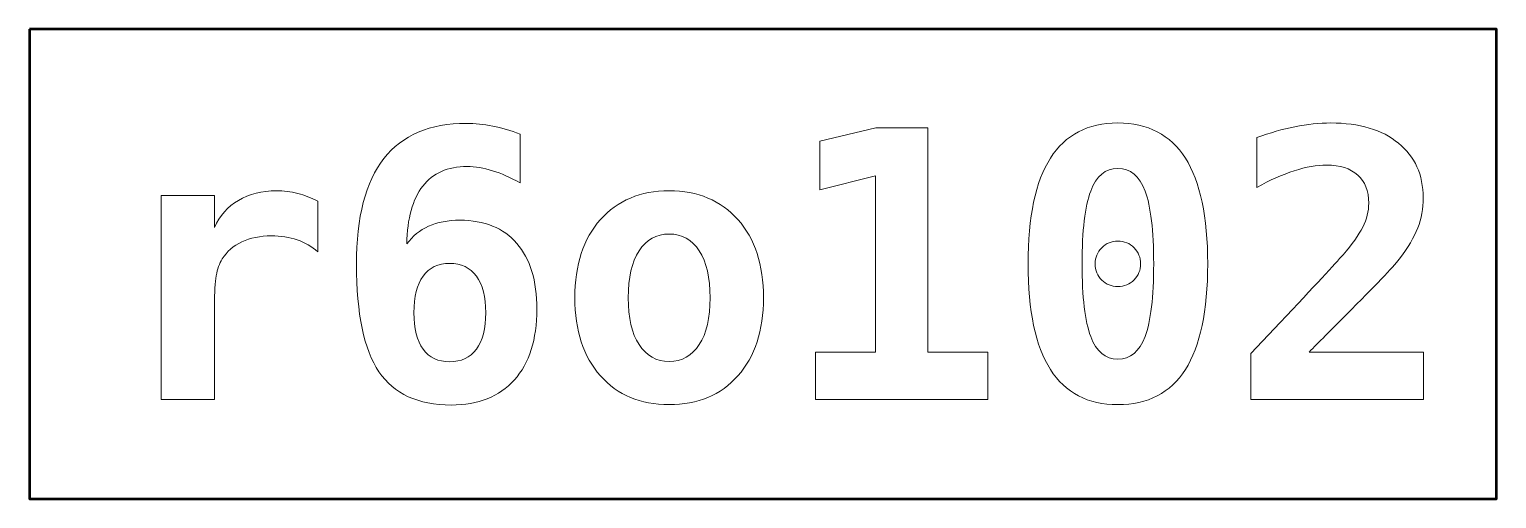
# Model space of a CAD drawing. Header units: centimetres. Extents: x -12.2 to -9.7, y -4.4 to -3.6.
import ezdxf

# ---------------------------------------------------------------- set-up
doc = ezdxf.new("R2010")
doc.units = ezdxf.units.CM
doc.header["$MEASUREMENT"] = 0
doc.layers.add('Layer 1', color=7, linetype='Continuous')

msp = doc.modelspace()

# ---------------------------------------------------------------- linework, layer by layer
at = {"layer": 'Layer 1', "lineweight": 53}
msp.add_open_spline([(-12.20003, -3.59999), (-12.20003, -3.59999), (-9.70003, -3.59999), (-9.70003, -3.59999), (-9.70003, -3.59999), (-9.70003, -3.59999), (-9.70003, -4.39999), (-9.70003, -4.39999), (-9.70003, -4.39999), (-9.70003, -4.39999), (-12.20003, -4.39999), (-12.20003, -4.39999), (-12.20003, -4.39999), (-12.20003, -4.39999), (-12.20003, -3.59999), (-12.20003, -3.59999)], degree=3, knots=[0, 0, 0, 0, 0.2, 0.2, 0.2, 0.2, 0.4, 0.4, 0.4, 0.4, 0.6, 0.6, 0.6, 0.6, 1, 1, 1, 1], dxfattribs=at)
at = {"layer": 'Layer 1', "lineweight": 9}
for points, knots in [([(-11.3639, -3.77869), (-11.3639, -3.77869), (-11.3639, -3.86187), (-11.3639, -3.86187), (-11.3639, -3.86187), (-11.3802, -3.85256), (-11.39597, -3.84558), (-11.41089, -3.84092), (-11.41089, -3.84092), (-11.42592, -3.83626), (-11.44032, -3.83393), (-11.45418, -3.83393), (-11.45418, -3.83393), (-11.48731, -3.83393), (-11.51249, -3.84505), (-11.52975, -3.86727), (-11.52975, -3.86727), (-11.5471, -3.8895), (-11.5561, -3.92231), (-11.55694, -3.9658), (-11.55694, -3.9658), (-11.54721, -3.95226), (-11.53483, -3.9422), (-11.51969, -3.93543), (-11.51969, -3.93543), (-11.50456, -3.92876), (-11.48678, -3.92537), (-11.46635, -3.92537), (-11.46635, -3.92537), (-11.42455, -3.92537), (-11.39227, -3.9385), (-11.36951, -3.96485), (-11.36951, -3.96485), (-11.34676, -3.9912), (-11.33533, -4.02856), (-11.33533, -4.07693), (-11.33533, -4.07693), (-11.33533, -4.12879), (-11.34814, -4.169), (-11.37364, -4.19758), (-11.37364, -4.19758), (-11.39915, -4.22605), (-11.43513, -4.24034), (-11.48138, -4.24034), (-11.48138, -4.24034), (-11.53779, -4.24034), (-11.57885, -4.22139), (-11.60436, -4.18361), (-11.60436, -4.18361), (-11.62986, -4.14583), (-11.64267, -4.08476), (-11.64267, -4.00041), (-11.64267, -4.00041), (-11.64267, -3.92029), (-11.62711, -3.86018), (-11.59589, -3.82028), (-11.59589, -3.82028), (-11.56467, -3.78028), (-11.51779, -3.76027), (-11.45534, -3.76027), (-11.45534, -3.76027), (-11.44095, -3.76027), (-11.42592, -3.76176), (-11.41058, -3.76483), (-11.41058, -3.76483), (-11.39513, -3.76789), (-11.37957, -3.77255), (-11.3639, -3.77869)], [0, 0, 0, 0, 0.0555556, 0.0555556, 0.0555556, 0.0555556, 0.1111111, 0.1111111, 0.1111111, 0.1111111, 0.1666667, 0.1666667, 0.1666667, 0.1666667, 0.2222222, 0.2222222, 0.2222222, 0.2222222, 0.2777778, 0.2777778, 0.2777778, 0.2777778, 0.3333333, 0.3333333, 0.3333333, 0.3333333, 0.3888889, 0.3888889, 0.3888889, 0.3888889, 0.4444444, 0.4444444, 0.4444444, 0.4444444, 0.5, 0.5, 0.5, 0.5, 0.5555556, 0.5555556, 0.5555556, 0.5555556, 0.6111111, 0.6111111, 0.6111111, 0.6111111, 0.6666667, 0.6666667, 0.6666667, 0.6666667, 0.7222222, 0.7222222, 0.7222222, 0.7222222, 0.7777778, 0.7777778, 0.7777778, 0.7777778, 0.8333333, 0.8333333, 0.8333333, 0.8333333, 0.8888889, 0.8888889, 0.8888889, 0.8888889, 1, 1, 1, 1]), ([(-10.86035, -4.15016), (-10.86035, -4.15016), (-10.75811, -4.15016), (-10.75811, -4.15016), (-10.75811, -4.15016), (-10.75811, -4.15016), (-10.75811, -3.84981), (-10.75811, -3.84981), (-10.75811, -3.84981), (-10.75811, -3.84981), (-10.85336, -3.8733), (-10.85336, -3.8733), (-10.85336, -3.8733), (-10.85336, -3.8733), (-10.85336, -3.79075), (-10.85336, -3.79075), (-10.85336, -3.79075), (-10.85336, -3.79075), (-10.75759, -3.76789), (-10.75759, -3.76789), (-10.75759, -3.76789), (-10.75759, -3.76789), (-10.66921, -3.76789), (-10.66921, -3.76789), (-10.66921, -3.76789), (-10.66921, -3.76789), (-10.66921, -4.15016), (-10.66921, -4.15016), (-10.66921, -4.15016), (-10.66921, -4.15016), (-10.56698, -4.15016), (-10.56698, -4.15016), (-10.56698, -4.15016), (-10.56698, -4.15016), (-10.56698, -4.23081), (-10.56698, -4.23081), (-10.56698, -4.23081), (-10.56698, -4.23081), (-10.86035, -4.23081), (-10.86035, -4.23081), (-10.86035, -4.23081), (-10.86035, -4.23081), (-10.86035, -4.15016), (-10.86035, -4.15016)], [0, 0, 0, 0, 0.0833333, 0.0833333, 0.0833333, 0.0833333, 0.1666667, 0.1666667, 0.1666667, 0.1666667, 0.25, 0.25, 0.25, 0.25, 0.3333333, 0.3333333, 0.3333333, 0.3333333, 0.4166667, 0.4166667, 0.4166667, 0.4166667, 0.5, 0.5, 0.5, 0.5, 0.5833333, 0.5833333, 0.5833333, 0.5833333, 0.6666667, 0.6666667, 0.6666667, 0.6666667, 0.75, 0.75, 0.75, 0.75, 0.8333333, 0.8333333, 0.8333333, 0.8333333, 1, 1, 1, 1]), ([(-10.4984, -3.99978), (-10.4984, -3.91966), (-10.4857, -3.85955), (-10.4603, -3.81965), (-10.4603, -3.81965), (-10.43479, -3.77964), (-10.39659, -3.75964), (-10.34547, -3.75964), (-10.34547, -3.75964), (-10.29425, -3.75964), (-10.25594, -3.77954), (-10.23043, -3.81944), (-10.23043, -3.81944), (-10.20503, -3.85933), (-10.19233, -3.91945), (-10.19233, -3.99978), (-10.19233, -3.99978), (-10.19233, -4.08), (-10.20503, -4.14), (-10.23043, -4.1799), (-10.23043, -4.1799), (-10.25594, -4.2198), (-10.29425, -4.2397), (-10.34547, -4.2397), (-10.34547, -4.2397), (-10.39659, -4.2397), (-10.43479, -4.2197), (-10.4603, -4.17969), (-10.4603, -4.17969), (-10.4857, -4.13979), (-10.4984, -4.07979), (-10.4984, -3.99978)], [0, 0, 0, 0, 0.1111111, 0.1111111, 0.1111111, 0.1111111, 0.2222222, 0.2222222, 0.2222222, 0.2222222, 0.3333333, 0.3333333, 0.3333333, 0.3333333, 0.4444444, 0.4444444, 0.4444444, 0.4444444, 0.5555556, 0.5555556, 0.5555556, 0.5555556, 0.6666667, 0.6666667, 0.6666667, 0.6666667, 0.7777778, 0.7777778, 0.7777778, 0.7777778, 1, 1, 1, 1]), ([(-10.01961, -4.15016), (-10.01961, -4.15016), (-9.82466, -4.15016), (-9.82466, -4.15016), (-9.82466, -4.15016), (-9.82466, -4.15016), (-9.82466, -4.23081), (-9.82466, -4.23081), (-9.82466, -4.23081), (-9.82466, -4.23081), (-10.11867, -4.23081), (-10.11867, -4.23081), (-10.11867, -4.23081), (-10.11867, -4.23081), (-10.11867, -4.1526), (-10.11867, -4.1526), (-10.11867, -4.1526), (-10.11867, -4.1526), (-10.06903, -4.09989), (-10.06903, -4.09989), (-10.06903, -4.09989), (-10.01008, -4.03724), (-9.97431, -3.99872), (-9.96172, -3.98422), (-9.96172, -3.98422), (-9.94627, -3.96644), (-9.93505, -3.95077), (-9.92828, -3.93702), (-9.92828, -3.93702), (-9.9214, -3.92326), (-9.91801, -3.90961), (-9.91801, -3.89616), (-9.91801, -3.89616), (-9.91801, -3.87553), (-9.92425, -3.85955), (-9.93674, -3.84833), (-9.93674, -3.84833), (-9.94923, -3.837), (-9.9669, -3.83139), (-9.98987, -3.83139), (-9.98987, -3.83139), (-10.00617, -3.83139), (-10.02448, -3.83468), (-10.0449, -3.84113), (-10.0449, -3.84113), (-10.06522, -3.84769), (-10.08639, -3.85711), (-10.10851, -3.86949), (-10.10851, -3.86949), (-10.10851, -3.86949), (-10.10851, -3.7844), (-10.10851, -3.7844), (-10.10851, -3.7844), (-10.08639, -3.77636), (-10.0648, -3.77022), (-10.04363, -3.76599), (-10.04363, -3.76599), (-10.02247, -3.76176), (-10.00215, -3.75964), (-9.98267, -3.75964), (-9.98267, -3.75964), (-9.93378, -3.75964), (-9.89526, -3.77107), (-9.86732, -3.79393), (-9.86732, -3.79393), (-9.83927, -3.81668), (-9.8253, -3.8479), (-9.8253, -3.88738), (-9.8253, -3.88738), (-9.8253, -3.90548), (-9.82837, -3.92252), (-9.8344, -3.9385), (-9.8344, -3.9385), (-9.84054, -3.95437), (-9.85102, -3.97205), (-9.86594, -3.99152), (-9.86594, -3.99152), (-9.87684, -4.00549), (-9.9069, -4.03713), (-9.95611, -4.08635), (-9.95611, -4.08635), (-9.98278, -4.11302), (-10.00395, -4.13429), (-10.01961, -4.15016)], [0, 0, 0, 0, 0.0454545, 0.0454545, 0.0454545, 0.0454545, 0.0909091, 0.0909091, 0.0909091, 0.0909091, 0.1363636, 0.1363636, 0.1363636, 0.1363636, 0.1818182, 0.1818182, 0.1818182, 0.1818182, 0.2272727, 0.2272727, 0.2272727, 0.2272727, 0.2727273, 0.2727273, 0.2727273, 0.2727273, 0.3181818, 0.3181818, 0.3181818, 0.3181818, 0.3636364, 0.3636364, 0.3636364, 0.3636364, 0.4090909, 0.4090909, 0.4090909, 0.4090909, 0.4545455, 0.4545455, 0.4545455, 0.4545455, 0.5, 0.5, 0.5, 0.5, 0.5454545, 0.5454545, 0.5454545, 0.5454545, 0.5909091, 0.5909091, 0.5909091, 0.5909091, 0.6363636, 0.6363636, 0.6363636, 0.6363636, 0.6818182, 0.6818182, 0.6818182, 0.6818182, 0.7272727, 0.7272727, 0.7272727, 0.7272727, 0.7727273, 0.7727273, 0.7727273, 0.7727273, 0.8181818, 0.8181818, 0.8181818, 0.8181818, 0.8636364, 0.8636364, 0.8636364, 0.8636364, 0.9090909, 0.9090909, 0.9090909, 0.9090909, 1, 1, 1, 1]), ([(-10.34547, -3.83711), (-10.36664, -3.83711), (-10.38198, -3.85002), (-10.39172, -3.87584), (-10.39172, -3.87584), (-10.40146, -3.90167), (-10.40632, -3.94305), (-10.40632, -3.99978), (-10.40632, -3.99978), (-10.40632, -4.0564), (-10.40146, -4.09767), (-10.39172, -4.12349), (-10.39172, -4.12349), (-10.38198, -4.14932), (-10.36664, -4.16223), (-10.34547, -4.16223), (-10.34547, -4.16223), (-10.3242, -4.16223), (-10.30875, -4.14932), (-10.29901, -4.12349), (-10.29901, -4.12349), (-10.28927, -4.09767), (-10.2844, -4.0564), (-10.2844, -3.99978), (-10.2844, -3.99978), (-10.2844, -3.94305), (-10.28927, -3.90167), (-10.29901, -3.87584), (-10.29901, -3.87584), (-10.30875, -3.85002), (-10.3242, -3.83711), (-10.34547, -3.83711)], [0, 0, 0, 0, 0.1111111, 0.1111111, 0.1111111, 0.1111111, 0.2222222, 0.2222222, 0.2222222, 0.2222222, 0.3333333, 0.3333333, 0.3333333, 0.3333333, 0.4444444, 0.4444444, 0.4444444, 0.4444444, 0.5555556, 0.5555556, 0.5555556, 0.5555556, 0.6666667, 0.6666667, 0.6666667, 0.6666667, 0.7777778, 0.7777778, 0.7777778, 0.7777778, 1, 1, 1, 1]), ([(-11.70871, -3.97935), (-11.71866, -3.97025), (-11.7303, -3.96337), (-11.74363, -3.95882), (-11.74363, -3.95882), (-11.75697, -3.95427), (-11.77157, -3.95204), (-11.78756, -3.95204), (-11.78756, -3.95204), (-11.80671, -3.95204), (-11.82354, -3.95543), (-11.83793, -3.9621), (-11.83793, -3.9621), (-11.85233, -3.96887), (-11.86344, -3.97861), (-11.87127, -3.99141), (-11.87127, -3.99141), (-11.87624, -3.99925), (-11.87974, -4.00877), (-11.88164, -4.01999), (-11.88164, -4.01999), (-11.88365, -4.0311), (-11.8846, -4.04804), (-11.8846, -4.07079), (-11.8846, -4.07079), (-11.8846, -4.07079), (-11.8846, -4.23081), (-11.8846, -4.23081), (-11.8846, -4.23081), (-11.8846, -4.23081), (-11.97541, -4.23081), (-11.97541, -4.23081), (-11.97541, -4.23081), (-11.97541, -4.23081), (-11.97541, -3.88346), (-11.97541, -3.88346), (-11.97541, -3.88346), (-11.97541, -3.88346), (-11.8846, -3.88346), (-11.8846, -3.88346), (-11.8846, -3.88346), (-11.8846, -3.88346), (-11.8846, -3.93755), (-11.8846, -3.93755), (-11.8846, -3.93755), (-11.87571, -3.91765), (-11.86206, -3.9023), (-11.84365, -3.89151), (-11.84365, -3.89151), (-11.82523, -3.88061), (-11.80375, -3.87521), (-11.77909, -3.87521), (-11.77909, -3.87521), (-11.76671, -3.87521), (-11.75454, -3.87669), (-11.74268, -3.87976), (-11.74268, -3.87976), (-11.73083, -3.88272), (-11.7195, -3.88717), (-11.70871, -3.89299), (-11.70871, -3.89299), (-11.70871, -3.89299), (-11.70871, -3.97935), (-11.70871, -3.97935)], [0, 0, 0, 0, 0.0588235, 0.0588235, 0.0588235, 0.0588235, 0.1176471, 0.1176471, 0.1176471, 0.1176471, 0.1764706, 0.1764706, 0.1764706, 0.1764706, 0.2352941, 0.2352941, 0.2352941, 0.2352941, 0.2941176, 0.2941176, 0.2941176, 0.2941176, 0.3529412, 0.3529412, 0.3529412, 0.3529412, 0.4117647, 0.4117647, 0.4117647, 0.4117647, 0.4705882, 0.4705882, 0.4705882, 0.4705882, 0.5294118, 0.5294118, 0.5294118, 0.5294118, 0.5882353, 0.5882353, 0.5882353, 0.5882353, 0.6470588, 0.6470588, 0.6470588, 0.6470588, 0.7058824, 0.7058824, 0.7058824, 0.7058824, 0.7647059, 0.7647059, 0.7647059, 0.7647059, 0.8235294, 0.8235294, 0.8235294, 0.8235294, 0.8823529, 0.8823529, 0.8823529, 0.8823529, 1, 1, 1, 1]), ([(-11.27056, -4.05745), (-11.27056, -4.00147), (-11.25606, -3.95712), (-11.22706, -3.92432), (-11.22706, -3.92432), (-11.19796, -3.89161), (-11.15901, -3.87521), (-11.11001, -3.87521), (-11.11001, -3.87521), (-11.0609, -3.87521), (-11.02185, -3.89161), (-10.99275, -3.92432), (-10.99275, -3.92432), (-10.96375, -3.95712), (-10.94925, -4.00147), (-10.94925, -4.05745), (-10.94925, -4.05745), (-10.94925, -4.11344), (-10.96375, -4.15778), (-10.99275, -4.19059), (-10.99275, -4.19059), (-11.02185, -4.2233), (-11.0609, -4.2397), (-11.11001, -4.2397), (-11.11001, -4.2397), (-11.15901, -4.2397), (-11.19796, -4.2233), (-11.22706, -4.19059), (-11.22706, -4.19059), (-11.25606, -4.15778), (-11.27056, -4.11344), (-11.27056, -4.05745)], [0, 0, 0, 0, 0.1111111, 0.1111111, 0.1111111, 0.1111111, 0.2222222, 0.2222222, 0.2222222, 0.2222222, 0.3333333, 0.3333333, 0.3333333, 0.3333333, 0.4444444, 0.4444444, 0.4444444, 0.4444444, 0.5555556, 0.5555556, 0.5555556, 0.5555556, 0.6666667, 0.6666667, 0.6666667, 0.6666667, 0.7777778, 0.7777778, 0.7777778, 0.7777778, 1, 1, 1, 1]), ([(-11.11001, -3.94887), (-11.13171, -3.94887), (-11.14875, -3.95839), (-11.16113, -3.97755), (-11.16113, -3.97755), (-11.17351, -3.99671), (-11.17975, -4.02338), (-11.17975, -4.05745), (-11.17975, -4.05745), (-11.17975, -4.09153), (-11.17351, -4.1182), (-11.16113, -4.13736), (-11.16113, -4.13736), (-11.14875, -4.15651), (-11.13171, -4.16604), (-11.11001, -4.16604), (-11.11001, -4.16604), (-11.08821, -4.16604), (-11.07106, -4.15651), (-11.05868, -4.13736), (-11.05868, -4.13736), (-11.0463, -4.1182), (-11.04005, -4.09153), (-11.04005, -4.05745), (-11.04005, -4.05745), (-11.04005, -4.02338), (-11.0463, -3.99671), (-11.05868, -3.97755), (-11.05868, -3.97755), (-11.07106, -3.95839), (-11.08821, -3.94887), (-11.11001, -3.94887)], [0, 0, 0, 0, 0.1111111, 0.1111111, 0.1111111, 0.1111111, 0.2222222, 0.2222222, 0.2222222, 0.2222222, 0.3333333, 0.3333333, 0.3333333, 0.3333333, 0.4444444, 0.4444444, 0.4444444, 0.4444444, 0.5555556, 0.5555556, 0.5555556, 0.5555556, 0.6666667, 0.6666667, 0.6666667, 0.6666667, 0.7777778, 0.7777778, 0.7777778, 0.7777778, 1, 1, 1, 1]), ([(-10.3841, -3.99978), (-10.3841, -3.98887), (-10.3804, -3.97956), (-10.37288, -3.97215), (-10.37288, -3.97215), (-10.36547, -3.96464), (-10.35627, -3.96093), (-10.34547, -3.96093), (-10.34547, -3.96093), (-10.33457, -3.96093), (-10.32526, -3.96464), (-10.31785, -3.97215), (-10.31785, -3.97215), (-10.31033, -3.97956), (-10.30663, -3.98887), (-10.30663, -3.99978), (-10.30663, -3.99978), (-10.30663, -4.01057), (-10.31033, -4.01978), (-10.31785, -4.02719), (-10.31785, -4.02719), (-10.32526, -4.0347), (-10.33457, -4.0384), (-10.34547, -4.0384), (-10.34547, -4.0384), (-10.35627, -4.0384), (-10.36547, -4.0347), (-10.37288, -4.0274), (-10.37288, -4.0274), (-10.3804, -4.01999), (-10.3841, -4.01078), (-10.3841, -3.99978)], [0, 0, 0, 0, 0.1111111, 0.1111111, 0.1111111, 0.1111111, 0.2222222, 0.2222222, 0.2222222, 0.2222222, 0.3333333, 0.3333333, 0.3333333, 0.3333333, 0.4444444, 0.4444444, 0.4444444, 0.4444444, 0.5555556, 0.5555556, 0.5555556, 0.5555556, 0.6666667, 0.6666667, 0.6666667, 0.6666667, 0.7777778, 0.7777778, 0.7777778, 0.7777778, 1, 1, 1, 1]), ([(-11.48392, -3.99903), (-11.50371, -3.99903), (-11.51884, -4.00623), (-11.52922, -4.02052), (-11.52922, -4.02052), (-11.53969, -4.03491), (-11.54488, -4.05576), (-11.54488, -4.08296), (-11.54488, -4.08296), (-11.54488, -4.11005), (-11.53969, -4.1308), (-11.52922, -4.14519), (-11.52922, -4.14519), (-11.51884, -4.15948), (-11.50371, -4.16667), (-11.48392, -4.16667), (-11.48392, -4.16667), (-11.46413, -4.16667), (-11.44889, -4.15948), (-11.43831, -4.14519), (-11.43831, -4.14519), (-11.42762, -4.1308), (-11.42232, -4.11005), (-11.42232, -4.08296), (-11.42232, -4.08296), (-11.42232, -4.05597), (-11.42762, -4.03523), (-11.43831, -4.02073), (-11.43831, -4.02073), (-11.44889, -4.00623), (-11.46413, -3.99903), (-11.48392, -3.99903)], [0, 0, 0, 0, 0.1111111, 0.1111111, 0.1111111, 0.1111111, 0.2222222, 0.2222222, 0.2222222, 0.2222222, 0.3333333, 0.3333333, 0.3333333, 0.3333333, 0.4444444, 0.4444444, 0.4444444, 0.4444444, 0.5555556, 0.5555556, 0.5555556, 0.5555556, 0.6666667, 0.6666667, 0.6666667, 0.6666667, 0.7777778, 0.7777778, 0.7777778, 0.7777778, 1, 1, 1, 1])]:
    msp.add_open_spline(points, degree=3, knots=knots, dxfattribs=at)

doc.saveas('drawing.dxf')
